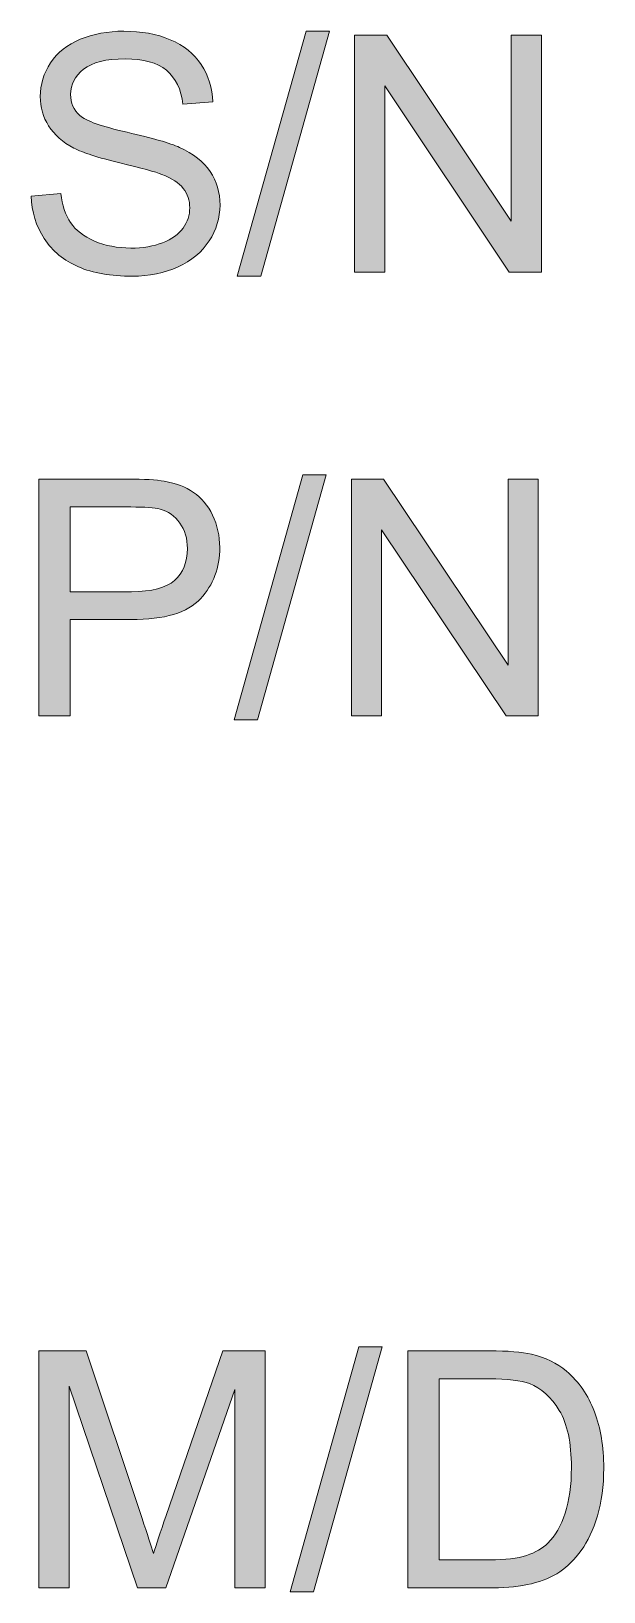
# Model space of a CAD drawing. Header units: millimetres. Extents: x 131.2 to 165.8, y -128.9 to -81.
# Drawn here: x 131.22 to 134.05, y -128.92 to -121.21 of the extents above; entities that cross this region are included whole.
import ezdxf

# ---------------------------------------------------------------- set-up
doc = ezdxf.new("R2010")
doc.units = ezdxf.units.MM
doc.header["$MEASUREMENT"] = 0
doc.layers.add('Capa 1', color=7, linetype='Continuous')

msp = doc.modelspace()

# ---------------------------------------------------------------- hatches: boundary and pattern name
at = {"layer": 'Capa 1'}
h = msp.add_hatch(color=255, dxfattribs=at)
h.dxf.hatch_style = 2
edge = h.paths.add_edge_path()
edge.add_spline(control_points=[(131.2243, -122.0233), (131.2243, -122.0233), (131.3705, -122.0106), (131.3705, -122.0106), (131.3774, -122.0691), (131.3935, -122.1172), (131.4188, -122.1548), (131.4441, -122.1923), (131.4834, -122.2227), (131.5367, -122.2458), (131.5899, -122.269), (131.6498, -122.2806), (131.7164, -122.2806), (131.7755, -122.2806), (131.8277, -122.2718), (131.873, -122.2542), (131.9182, -122.2366), (131.9519, -122.2125), (131.974, -122.1819), (131.9961, -122.1513), (132.0072, -122.1179), (132.0072, -122.0817), (132.0072, -122.0449), (131.9965, -122.0128), (131.9752, -121.9854), (131.9539, -121.958), (131.9188, -121.9349), (131.8698, -121.9163), (131.8384, -121.9041), (131.7689, -121.885), (131.6613, -121.8592), (131.5537, -121.8334), (131.4783, -121.809), (131.4352, -121.7861), (131.3793, -121.7568), (131.3376, -121.7205), (131.3102, -121.677), (131.2828, -121.6336), (131.2691, -121.5851), (131.2691, -121.5313), (131.2691, -121.4721), (131.2858, -121.4169), (131.3194, -121.3655), (131.3529, -121.3141), (131.4019, -121.2751), (131.4664, -121.2485), (131.5308, -121.2218), (131.6024, -121.2085), (131.6813, -121.2085), (131.7681, -121.2085), (131.8446, -121.2225), (131.9109, -121.2505), (131.9772, -121.2784), (132.0282, -121.3196), (132.0639, -121.3739), (132.0996, -121.4282), (132.1187, -121.4897), (132.1214, -121.5584), (132.1214, -121.5584), (131.9728, -121.5696), (131.9728, -121.5696), (131.9648, -121.4956), (131.9378, -121.4397), (131.8917, -121.4019), (131.8457, -121.364), (131.7776, -121.3451), (131.6876, -121.3451), (131.5939, -121.3451), (131.5256, -121.3623), (131.4827, -121.3967), (131.4399, -121.431), (131.4184, -121.4724), (131.4184, -121.5209), (131.4184, -121.563), (131.4336, -121.5976), (131.464, -121.6247), (131.4938, -121.6519), (131.5717, -121.6797), (131.6976, -121.7082), (131.8236, -121.7367), (131.91, -121.7616), (131.9568, -121.7829), (132.025, -121.8143), (132.0753, -121.8541), (132.1078, -121.9023), (132.1403, -121.9505), (132.1566, -122.006), (132.1566, -122.0689), (132.1566, -122.1312), (132.1387, -122.1899), (132.103, -122.245), (132.0674, -122.3001), (132.0161, -122.343), (131.9493, -122.3736), (131.8824, -122.4043), (131.8072, -122.4196), (131.7236, -122.4196), (131.6176, -122.4196), (131.5288, -122.4041), (131.4572, -122.3732), (131.3856, -122.3423), (131.3294, -122.2959), (131.2886, -122.2338), (131.2479, -122.1718), (131.2264, -122.1016), (131.2243, -122.0233)], knot_values=[0, 0, 0, 0, 1, 1, 1, 2, 2, 2, 3, 3, 3, 4, 4, 4, 5, 5, 5, 6, 6, 6, 7, 7, 7, 8, 8, 8, 9, 9, 9, 10, 10, 10, 11, 11, 11, 12, 12, 12, 13, 13, 13, 14, 14, 14, 15, 15, 15, 16, 16, 16, 17, 17, 17, 18, 18, 18, 19, 19, 19, 20, 20, 20, 21, 21, 21, 22, 22, 22, 23, 23, 23, 24, 24, 24, 25, 25, 25, 26, 26, 26, 27, 27, 27, 28, 28, 28, 29, 29, 29, 30, 30, 30, 31, 31, 31, 32, 32, 32, 33, 33, 33, 34, 34, 34, 35, 35, 35, 35], degree=3, periodic=1)
h = msp.add_hatch(color=255, dxfattribs=at)
h.dxf.hatch_style = 2
h.paths.add_polyline_path([(132.242, -122.4196), (132.5815, -121.2085), (132.6966, -121.2085), (132.3579, -122.4196)])
h = msp.add_hatch(color=255, dxfattribs=at)
h.dxf.hatch_style = 2
h.paths.add_polyline_path([(132.8212, -122.3996), (132.8212, -121.2285), (132.9801, -121.2285), (133.5952, -122.148), (133.5952, -121.2285), (133.7438, -121.2285), (133.7438, -122.3996), (133.5849, -122.3996), (132.9698, -121.4793), (132.9698, -122.3996)])
h = msp.add_hatch(color=255, dxfattribs=at)
h.dxf.hatch_style = 2
edge = h.paths.add_edge_path()
edge.add_spline(control_points=[(131.2615, -124.5934), (131.2615, -124.5934), (131.2615, -123.4222), (131.2615, -123.4222), (131.2615, -123.4222), (131.7033, -123.4222), (131.7033, -123.4222), (131.781, -123.4222), (131.8404, -123.426), (131.8814, -123.4334), (131.9389, -123.443), (131.9871, -123.4613), (132.026, -123.4881), (132.0649, -123.515), (132.0962, -123.5527), (132.1199, -123.6012), (132.1436, -123.6497), (132.1554, -123.7029), (132.1554, -123.761), (132.1554, -123.8606), (132.1238, -123.9448), (132.0604, -124.0138), (131.997, -124.0828), (131.8825, -124.1173), (131.7169, -124.1173), (131.7169, -124.1173), (131.4165, -124.1173), (131.4165, -124.1173), (131.4165, -124.1173), (131.4165, -124.5934), (131.4165, -124.5934), (131.4165, -124.5934), (131.2615, -124.5934), (131.2615, -124.5934)], knot_values=[0, 0, 0, 0, 1, 1, 1, 2, 2, 2, 3, 3, 3, 4, 4, 4, 5, 5, 5, 6, 6, 6, 7, 7, 7, 8, 8, 8, 9, 9, 9, 10, 10, 10, 11, 11, 11, 11], degree=3, periodic=1)
edge = h.paths.add_edge_path()
edge.add_spline(control_points=[(131.4165, -123.9791), (131.4165, -123.9791), (131.7193, -123.9791), (131.7193, -123.9791), (131.8194, -123.9791), (131.8905, -123.9604), (131.9326, -123.9231), (131.9746, -123.8859), (131.9957, -123.8334), (131.9957, -123.7658), (131.9957, -123.7168), (131.9833, -123.6748), (131.9585, -123.6399), (131.9338, -123.605), (131.9011, -123.582), (131.8607, -123.5708), (131.8346, -123.5639), (131.7864, -123.5604), (131.7161, -123.5604), (131.7161, -123.5604), (131.4165, -123.5604), (131.4165, -123.5604), (131.4165, -123.5604), (131.4165, -123.9791), (131.4165, -123.9791)], knot_values=[0, 0, 0, 0, 1, 1, 1, 2, 2, 2, 3, 3, 3, 4, 4, 4, 5, 5, 5, 6, 6, 6, 7, 7, 7, 8, 8, 8, 8], degree=3, periodic=1)
h = msp.add_hatch(color=255, dxfattribs=at)
h.dxf.hatch_style = 2
h.paths.add_polyline_path([(132.2265, -124.6134), (132.5661, -123.4023), (132.6811, -123.4023), (132.3424, -124.6134)])
h = msp.add_hatch(color=255, dxfattribs=at)
h.dxf.hatch_style = 2
h.paths.add_polyline_path([(132.8057, -124.5934), (132.8057, -123.4222), (132.9647, -123.4222), (133.5799, -124.3418), (133.5799, -123.4222), (133.7284, -123.4222), (133.7284, -124.5934), (133.5695, -124.5934), (132.9543, -123.6731), (132.9543, -124.5934)])
h = msp.add_hatch(color=255, dxfattribs=at)
h.dxf.hatch_style = 2
edge = h.paths.add_edge_path()
edge.add_spline(control_points=[(131.2615, -128.9029), (131.2615, -128.9029), (131.2615, -127.7318), (131.2615, -127.7318), (131.2615, -127.7318), (131.4948, -127.7318), (131.4948, -127.7318), (131.4948, -127.7318), (131.7719, -128.561), (131.7719, -128.561), (131.7975, -128.6382), (131.8161, -128.696), (131.8279, -128.7344), (131.8412, -128.6918), (131.8619, -128.6292), (131.8902, -128.5466), (131.8902, -128.5466), (132.1706, -127.7318), (132.1706, -127.7318), (132.1706, -127.7318), (132.3791, -127.7318), (132.3791, -127.7318), (132.3791, -127.7318), (132.3791, -128.9029), (132.3791, -128.9029), (132.3791, -128.9029), (132.2297, -128.9029), (132.2297, -128.9029), (132.2297, -128.9029), (132.2297, -127.9228), (132.2297, -127.9228), (132.2297, -127.9228), (131.8894, -128.9029), (131.8894, -128.9029), (131.8894, -128.9029), (131.7496, -128.9029), (131.7496, -128.9029), (131.7496, -128.9029), (131.4109, -127.906), (131.4109, -127.906), (131.4109, -127.906), (131.4109, -128.9029), (131.4109, -128.9029), (131.4109, -128.9029), (131.2615, -128.9029), (131.2615, -128.9029)], knot_values=[0, 0, 0, 0, 1, 1, 1, 2, 2, 2, 3, 3, 3, 4, 4, 4, 5, 5, 5, 6, 6, 6, 7, 7, 7, 8, 8, 8, 9, 9, 9, 10, 10, 10, 11, 11, 11, 12, 12, 12, 13, 13, 13, 14, 14, 14, 15, 15, 15, 15], degree=3, periodic=1)
h = msp.add_hatch(color=255, dxfattribs=at)
h.dxf.hatch_style = 2
h.paths.add_polyline_path([(132.5029, -128.9229), (132.8424, -127.7119), (132.9574, -127.7119), (132.6187, -128.9229)])
h = msp.add_hatch(color=255, dxfattribs=at)
h.dxf.hatch_style = 2
edge = h.paths.add_edge_path()
edge.add_spline(control_points=[(133.0836, -128.9029), (133.0836, -128.9029), (133.0836, -127.7318), (133.0836, -127.7318), (133.0836, -127.7318), (133.487, -127.7318), (133.487, -127.7318), (133.5781, -127.7318), (133.6476, -127.7374), (133.6955, -127.7486), (133.7626, -127.7641), (133.8199, -127.792), (133.8673, -127.8325), (133.9291, -127.8847), (133.9753, -127.9514), (134.0059, -128.0326), (134.0365, -128.1138), (134.0518, -128.2066), (134.0518, -128.311), (134.0518, -128.3999), (134.0414, -128.4787), (134.0207, -128.5474), (133.9999, -128.6161), (133.9733, -128.673), (133.9408, -128.718), (133.9083, -128.763), (133.8727, -128.7984), (133.8341, -128.8242), (133.7955, -128.8501), (133.7489, -128.8696), (133.6943, -128.883), (133.6397, -128.8963), (133.577, -128.9029), (133.5062, -128.9029), (133.5062, -128.9029), (133.0836, -128.9029), (133.0836, -128.9029)], knot_values=[0, 0, 0, 0, 1, 1, 1, 2, 2, 2, 3, 3, 3, 4, 4, 4, 5, 5, 5, 6, 6, 6, 7, 7, 7, 8, 8, 8, 9, 9, 9, 10, 10, 10, 11, 11, 11, 12, 12, 12, 12], degree=3, periodic=1)
edge = h.paths.add_edge_path()
edge.add_spline(control_points=[(133.2386, -128.7647), (133.2386, -128.7647), (133.4886, -128.7647), (133.4886, -128.7647), (133.5659, -128.7647), (133.6264, -128.7575), (133.6704, -128.7432), (133.7143, -128.7288), (133.7493, -128.7085), (133.7754, -128.6825), (133.8122, -128.6457), (133.8408, -128.5963), (133.8613, -128.5343), (133.8818, -128.4722), (133.892, -128.397), (133.892, -128.3086), (133.892, -128.1861), (133.8719, -128.092), (133.8317, -128.0262), (133.7915, -127.9604), (133.7427, -127.9164), (133.6851, -127.894), (133.6436, -127.878), (133.5768, -127.87), (133.4846, -127.87), (133.4846, -127.87), (133.2386, -127.87), (133.2386, -127.87), (133.2386, -127.87), (133.2386, -128.7647), (133.2386, -128.7647)], knot_values=[0, 0, 0, 0, 1, 1, 1, 2, 2, 2, 3, 3, 3, 4, 4, 4, 5, 5, 5, 6, 6, 6, 7, 7, 7, 8, 8, 8, 9, 9, 9, 10, 10, 10, 10], degree=3, periodic=1)

# ---------------------------------------------------------------- linework, layer by layer
at = {"layer": 'Capa 1', "lineweight": 0}
for points in [[(132.242, -122.4196), (132.5815, -121.2085), (132.6966, -121.2085), (132.3579, -122.4196), (132.242, -122.4196)], [(132.8212, -122.3996), (132.8212, -121.2285), (132.9801, -121.2285), (133.5952, -122.148), (133.5952, -121.2285), (133.7438, -121.2285), (133.7438, -122.3996), (133.5849, -122.3996), (132.9698, -121.4793), (132.9698, -122.3996), (132.8212, -122.3996)], [(132.2265, -124.6134), (132.5661, -123.4023), (132.6811, -123.4023), (132.3424, -124.6134), (132.2265, -124.6134)], [(132.8057, -124.5934), (132.8057, -123.4222), (132.9647, -123.4222), (133.5799, -124.3418), (133.5799, -123.4222), (133.7284, -123.4222), (133.7284, -124.5934), (133.5695, -124.5934), (132.9543, -123.6731), (132.9543, -124.5934), (132.8057, -124.5934)], [(132.5029, -128.9229), (132.8424, -127.7119), (132.9574, -127.7119), (132.6187, -128.9229), (132.5029, -128.9229)]]:
    msp.add_lwpolyline(points, dxfattribs=at)
for points, knots in [([(131.2243, -122.0233), (131.2243, -122.0233), (131.3705, -122.0106), (131.3705, -122.0106), (131.3774, -122.0691), (131.3935, -122.1172), (131.4188, -122.1548), (131.4441, -122.1923), (131.4834, -122.2227), (131.5367, -122.2458), (131.5899, -122.269), (131.6498, -122.2806), (131.7164, -122.2806), (131.7755, -122.2806), (131.8277, -122.2718), (131.873, -122.2542), (131.9182, -122.2366), (131.9519, -122.2125), (131.974, -122.1819), (131.9961, -122.1513), (132.0072, -122.1179), (132.0072, -122.0817), (132.0072, -122.0449), (131.9965, -122.0128), (131.9752, -121.9854), (131.9539, -121.958), (131.9188, -121.9349), (131.8698, -121.9163), (131.8384, -121.9041), (131.7689, -121.885), (131.6613, -121.8592), (131.5537, -121.8334), (131.4783, -121.809), (131.4352, -121.7861), (131.3793, -121.7568), (131.3376, -121.7205), (131.3102, -121.677), (131.2828, -121.6336), (131.2691, -121.5851), (131.2691, -121.5313), (131.2691, -121.4721), (131.2858, -121.4169), (131.3194, -121.3655), (131.3529, -121.3141), (131.4019, -121.2751), (131.4664, -121.2485), (131.5308, -121.2218), (131.6024, -121.2085), (131.6813, -121.2085), (131.7681, -121.2085), (131.8446, -121.2225), (131.9109, -121.2505), (131.9772, -121.2784), (132.0282, -121.3196), (132.0639, -121.3739), (132.0996, -121.4282), (132.1187, -121.4897), (132.1214, -121.5584), (132.1214, -121.5584), (131.9728, -121.5696), (131.9728, -121.5696), (131.9648, -121.4956), (131.9378, -121.4397), (131.8917, -121.4019), (131.8457, -121.364), (131.7776, -121.3451), (131.6876, -121.3451), (131.5939, -121.3451), (131.5256, -121.3623), (131.4827, -121.3967), (131.4399, -121.431), (131.4184, -121.4724), (131.4184, -121.5209), (131.4184, -121.563), (131.4336, -121.5976), (131.464, -121.6247), (131.4938, -121.6519), (131.5717, -121.6797), (131.6976, -121.7082), (131.8236, -121.7367), (131.91, -121.7616), (131.9568, -121.7829), (132.025, -121.8143), (132.0753, -121.8541), (132.1078, -121.9023), (132.1403, -121.9505), (132.1566, -122.006), (132.1566, -122.0689), (132.1566, -122.1312), (132.1387, -122.1899), (132.103, -122.245), (132.0674, -122.3001), (132.0161, -122.343), (131.9493, -122.3736), (131.8824, -122.4043), (131.8072, -122.4196), (131.7236, -122.4196), (131.6176, -122.4196), (131.5288, -122.4041), (131.4572, -122.3732), (131.3856, -122.3423), (131.3294, -122.2959), (131.2886, -122.2338), (131.2479, -122.1718), (131.2264, -122.1016), (131.2243, -122.0233)], [0, 0, 0, 0, 1, 1, 1, 2, 2, 2, 3, 3, 3, 4, 4, 4, 5, 5, 5, 6, 6, 6, 7, 7, 7, 8, 8, 8, 9, 9, 9, 10, 10, 10, 11, 11, 11, 12, 12, 12, 13, 13, 13, 14, 14, 14, 15, 15, 15, 16, 16, 16, 17, 17, 17, 18, 18, 18, 19, 19, 19, 20, 20, 20, 21, 21, 21, 22, 22, 22, 23, 23, 23, 24, 24, 24, 25, 25, 25, 26, 26, 26, 27, 27, 27, 28, 28, 28, 29, 29, 29, 30, 30, 30, 31, 31, 31, 32, 32, 32, 33, 33, 33, 34, 34, 34, 35, 35, 35, 35]), ([(131.2615, -124.5934), (131.2615, -124.5934), (131.2615, -123.4222), (131.2615, -123.4222), (131.2615, -123.4222), (131.7033, -123.4222), (131.7033, -123.4222), (131.781, -123.4222), (131.8404, -123.426), (131.8814, -123.4334), (131.9389, -123.443), (131.9871, -123.4613), (132.026, -123.4881), (132.0649, -123.515), (132.0962, -123.5527), (132.1199, -123.6012), (132.1436, -123.6497), (132.1554, -123.7029), (132.1554, -123.761), (132.1554, -123.8606), (132.1238, -123.9448), (132.0604, -124.0138), (131.997, -124.0828), (131.8825, -124.1173), (131.7169, -124.1173), (131.7169, -124.1173), (131.4165, -124.1173), (131.4165, -124.1173), (131.4165, -124.1173), (131.4165, -124.5934), (131.4165, -124.5934), (131.4165, -124.5934), (131.2615, -124.5934), (131.2615, -124.5934)], [0, 0, 0, 0, 1, 1, 1, 2, 2, 2, 3, 3, 3, 4, 4, 4, 5, 5, 5, 6, 6, 6, 7, 7, 7, 8, 8, 8, 9, 9, 9, 10, 10, 10, 11, 11, 11, 11]), ([(131.4165, -123.9791), (131.4165, -123.9791), (131.7193, -123.9791), (131.7193, -123.9791), (131.8194, -123.9791), (131.8905, -123.9604), (131.9326, -123.9231), (131.9746, -123.8859), (131.9957, -123.8334), (131.9957, -123.7658), (131.9957, -123.7168), (131.9833, -123.6748), (131.9585, -123.6399), (131.9338, -123.605), (131.9011, -123.582), (131.8607, -123.5708), (131.8346, -123.5639), (131.7864, -123.5604), (131.7161, -123.5604), (131.7161, -123.5604), (131.4165, -123.5604), (131.4165, -123.5604), (131.4165, -123.5604), (131.4165, -123.9791), (131.4165, -123.9791)], [0, 0, 0, 0, 1, 1, 1, 2, 2, 2, 3, 3, 3, 4, 4, 4, 5, 5, 5, 6, 6, 6, 7, 7, 7, 8, 8, 8, 8]), ([(131.2615, -128.9029), (131.2615, -128.9029), (131.2615, -127.7318), (131.2615, -127.7318), (131.2615, -127.7318), (131.4948, -127.7318), (131.4948, -127.7318), (131.4948, -127.7318), (131.7719, -128.561), (131.7719, -128.561), (131.7975, -128.6382), (131.8161, -128.696), (131.8279, -128.7344), (131.8412, -128.6918), (131.8619, -128.6292), (131.8902, -128.5466), (131.8902, -128.5466), (132.1706, -127.7318), (132.1706, -127.7318), (132.1706, -127.7318), (132.3791, -127.7318), (132.3791, -127.7318), (132.3791, -127.7318), (132.3791, -128.9029), (132.3791, -128.9029), (132.3791, -128.9029), (132.2297, -128.9029), (132.2297, -128.9029), (132.2297, -128.9029), (132.2297, -127.9228), (132.2297, -127.9228), (132.2297, -127.9228), (131.8894, -128.9029), (131.8894, -128.9029), (131.8894, -128.9029), (131.7496, -128.9029), (131.7496, -128.9029), (131.7496, -128.9029), (131.4109, -127.906), (131.4109, -127.906), (131.4109, -127.906), (131.4109, -128.9029), (131.4109, -128.9029), (131.4109, -128.9029), (131.2615, -128.9029), (131.2615, -128.9029)], [0, 0, 0, 0, 1, 1, 1, 2, 2, 2, 3, 3, 3, 4, 4, 4, 5, 5, 5, 6, 6, 6, 7, 7, 7, 8, 8, 8, 9, 9, 9, 10, 10, 10, 11, 11, 11, 12, 12, 12, 13, 13, 13, 14, 14, 14, 15, 15, 15, 15]), ([(133.0836, -128.9029), (133.0836, -128.9029), (133.0836, -127.7318), (133.0836, -127.7318), (133.0836, -127.7318), (133.487, -127.7318), (133.487, -127.7318), (133.5781, -127.7318), (133.6476, -127.7374), (133.6955, -127.7486), (133.7626, -127.7641), (133.8199, -127.792), (133.8673, -127.8325), (133.9291, -127.8847), (133.9753, -127.9514), (134.0059, -128.0326), (134.0365, -128.1138), (134.0518, -128.2066), (134.0518, -128.311), (134.0518, -128.3999), (134.0414, -128.4787), (134.0207, -128.5474), (133.9999, -128.6161), (133.9733, -128.673), (133.9408, -128.718), (133.9083, -128.763), (133.8727, -128.7984), (133.8341, -128.8242), (133.7955, -128.8501), (133.7489, -128.8696), (133.6943, -128.883), (133.6397, -128.8963), (133.577, -128.9029), (133.5062, -128.9029), (133.5062, -128.9029), (133.0836, -128.9029), (133.0836, -128.9029)], [0, 0, 0, 0, 1, 1, 1, 2, 2, 2, 3, 3, 3, 4, 4, 4, 5, 5, 5, 6, 6, 6, 7, 7, 7, 8, 8, 8, 9, 9, 9, 10, 10, 10, 11, 11, 11, 12, 12, 12, 12]), ([(133.2386, -128.7647), (133.2386, -128.7647), (133.4886, -128.7647), (133.4886, -128.7647), (133.5659, -128.7647), (133.6264, -128.7575), (133.6704, -128.7432), (133.7143, -128.7288), (133.7493, -128.7085), (133.7754, -128.6825), (133.8122, -128.6457), (133.8408, -128.5963), (133.8613, -128.5343), (133.8818, -128.4722), (133.892, -128.397), (133.892, -128.3086), (133.892, -128.1861), (133.8719, -128.092), (133.8317, -128.0262), (133.7915, -127.9604), (133.7427, -127.9164), (133.6851, -127.894), (133.6436, -127.878), (133.5768, -127.87), (133.4846, -127.87), (133.4846, -127.87), (133.2386, -127.87), (133.2386, -127.87), (133.2386, -127.87), (133.2386, -128.7647), (133.2386, -128.7647)], [0, 0, 0, 0, 1, 1, 1, 2, 2, 2, 3, 3, 3, 4, 4, 4, 5, 5, 5, 6, 6, 6, 7, 7, 7, 8, 8, 8, 9, 9, 9, 10, 10, 10, 10])]:
    msp.add_open_spline(points, degree=3, knots=knots, dxfattribs=at)

doc.saveas('drawing.dxf')
